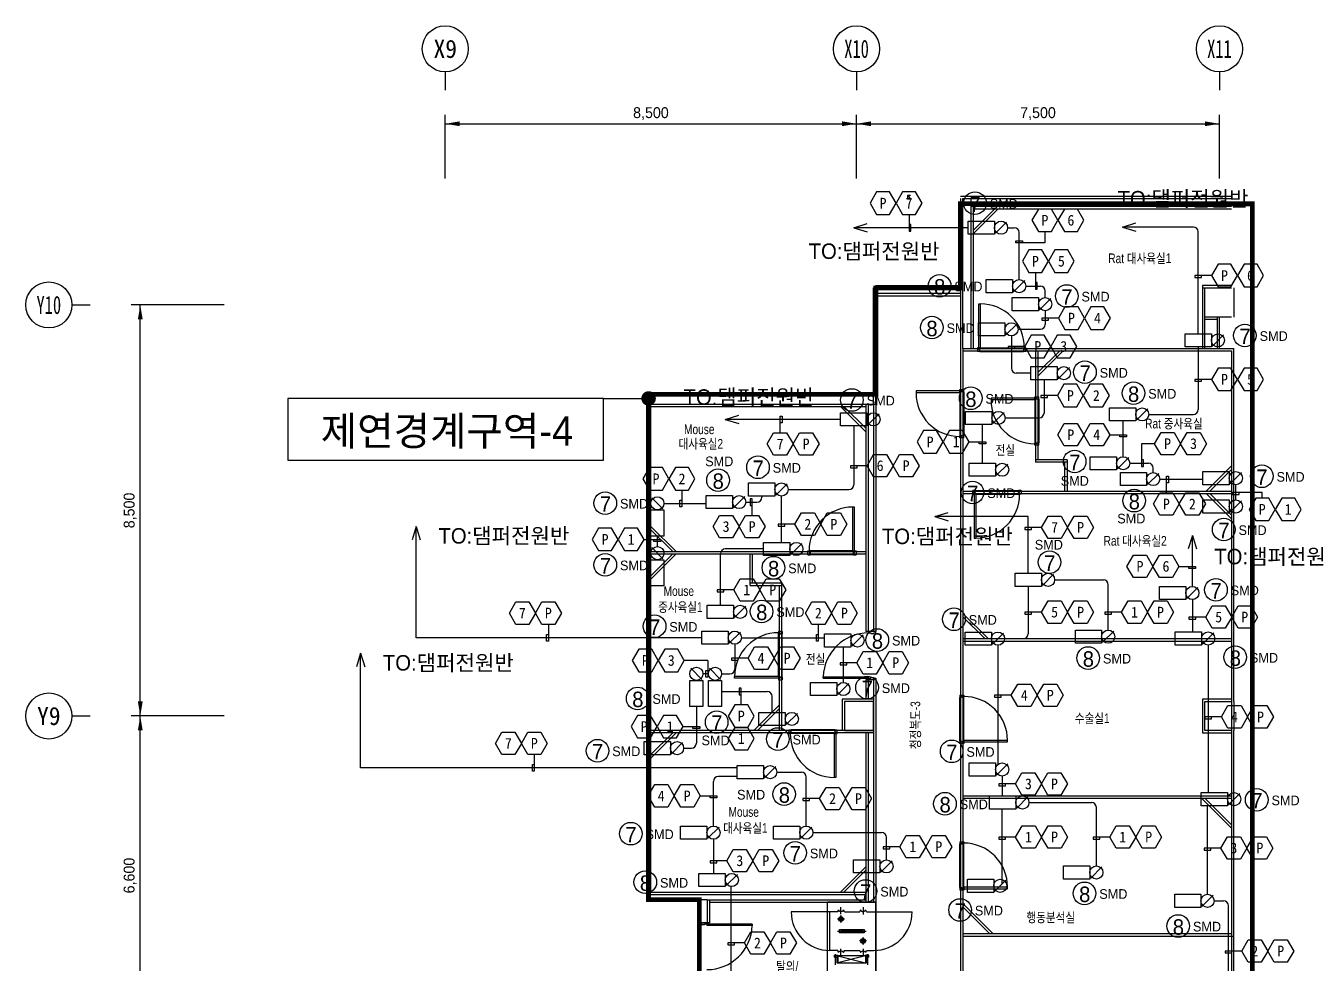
# Model space of a CAD drawing. Header units: millimetres. Extents: x 6878 to 47260, y 1455 to 34440.
# Drawn here: x 6878 to 33548, y 14290 to 33674 of the extents above; entities that cross this region are included whole.
import ezdxf
from ezdxf.enums import TextEntityAlignment as Align

# ---------------------------------------------------------------- set-up
doc = ezdxf.new("R2010")
doc.units = ezdxf.units.MM
doc.header["$LTSCALE"] = 120
doc.linetypes.add('HIDDENX2', pattern=[0.75, 0.5, -0.25])
for name, color, linetype in [('1구역', 41, 'Continuous'), ('ARCH', 9, 'Continuous'), ('DAMPER', 2, 'Continuous'), ('duct-si', 7, 'Continuous'), ('fire', 2, 'Continuous'), ('fire-l', 4, 'Continuous'), ('FIRE-NOTE', 7, 'Continuous'), ('smd-f', 2, 'Continuous')]:
    doc.layers.add(name, color=color, linetype=linetype)
doc.styles.add('GHD', font='')
doc.styles.add('ghs', font='')
doc.styles.add('TT', font='')
doc.styles.add('돋움', font='')
doc.styles.add('울릉도l', font='')
doc.styles.get('GHD').set_extended_font_data('Dotum')
doc.styles.get('ghs').set_extended_font_data('Dotum')
doc.styles.get('TT').set_extended_font_data('Dotum')
doc.styles.get('돋움').set_extended_font_data('DotumChe')
doc.styles.get('울릉도l').set_extended_font_data('Dotum')

# ---------------------------------------------------------------- blocks, each defined once
blk = doc.blocks.new('주열마킹$0$')
blk.add_line((0, 5), (0, 0))
blk.add_circle((0, 11.35), 6.35)
at = {"color": 3, "style": '돋움'}
blk.add_attdef('NO', text='', height=5, dxfattribs=at).set_placement((0, 11.35), align=Align.MIDDLE_CENTER)
blk = doc.blocks.new('*U2')
blk.add_line((0, 5), (0, 0))
blk.add_circle((0, 11.35), 6.35)
at = {"color": 3, "style": '돋움'}
blk.add_attdef('NO', text='', height=5, dxfattribs=at).set_placement((0, 11.35), align=Align.MIDDLE_CENTER)
blk = doc.blocks.new('e-22-1')
at = {"layer": 'DAMPER'}
blk.add_line((-5, 1), (-1, 1), dxfattribs=at)
at = {"layer": 'fire'}
for p, q in [((-5, -1), (-5, 1)), ((-1, 1), (-1, -1)), ((0.85, 0.85), (-0.85, -0.85)), ((-1, -1), (-5, -1))]:
    blk.add_line(p, q, dxfattribs=at)
blk.add_circle((0, 0), 1, dxfattribs=at)

msp = doc.modelspace()

# ---------------------------------------------------------------- linework, layer by layer
at = {"layer": '1구역', "color": 5, "linetype": 'HIDDENX2', "ltscale": 7, "const_width": 100, "elevation": 0}
msp.add_lwpolyline([(26198, 28252), (26198, 29996), (32228, 29993), (32228, 8362), (22198, 8362), (22198, 13102), (20798, 13102), (20798, 15602), (19748, 15602), (19748, 26052), (24448, 26052), (24448, 28252)], close=True, dxfattribs=at)
at = {"layer": 'ARCH', "color": 1}
for p, q in [((15548, 30517, 0), (15548, 31835, 0)), ((24048, 30517, 0), (24048, 31835, 0)), ((24048, 30517, 0), (24048, 31835, 0)), ((31548, 30517, 0), (31548, 31835, 0)), ((15548, 31648, 0), (24048, 31648, 0)), ((24048, 31648, 0), (31548, 31648, 0)), ((10975, 27902, 0), (9056, 27902, 0)), ((9244, 19402, 0), (9244, 27902, 0)), ((10975, 19402, 0), (9056, 19402, 0)), ((10975, 19402, 0), (9056, 19402, 0)), ((9244, 12802, 0), (9244, 19402, 0))]:
    msp.add_line(p, q, dxfattribs=at)
at = {"layer": 'ARCH', "color": 9}
for p, q in [((25127, 30167, 0), (25098, 30167, 0)), ((25098, 30167, 0), (25098, 30087, 0)), ((25098, 30152, 0), (25098, 30102, 0)), ((25098, 30152, 0), (25098, 30102, 0)), ((25098, 30152, 0), (25098, 30102, 0)), ((25127, 30131, 0), (25127, 30167, 0)), ((25162, 30167, 0), (25127, 30167, 0)), ((26198, 30152, 0), (31798, 30152, 0)), ((25148, 30087, 0), (25098, 30087, 0)), ((25148, 30131, 0), (25127, 30131, 0)), ((25148, 30087, 0), (25148, 30131, 0)), ((26198, 30102, 0), (26198, 28092, 0)), ((26248, 27002, 0), (26248, 30102, 0)), ((26248, 30102, 0), (31798, 30102, 0)), ((26408, 30102, 0), (26408, 27002, 0)), ((26408, 29942, 0), (31798, 29942, 0)), ((26458, 29942, 0), (26458, 27002, 0)), ((26908, 29892, 0), (26458, 29442, 0)), ((26978, 29892, 0), (26458, 29371, 0)), ((26458, 29892, 0), (31798, 29892, 0)), ((24448, 28302, 0), (26198, 28302, 0)), ((24448, 25852, 0), (24448, 28302, 0)), ((31798, 28302, 0), (31198, 28302, 0)), ((31198, 28302, 0), (31198, 27002, 0)), ((24398, 28252, 0), (24398, 28252, 0)), ((24398, 25852, 0), (24398, 28252, 0)), ((24448, 28252, 0), (26198, 28252, 0)), ((24448, 28142, 0), (26198, 28142, 0)), ((24448, 28092, 0), (26198, 28092, 0)), ((26198, 28092, 0), (26198, 11602, 0)), ((31198, 28252, 0), (31798, 28252, 0)), ((31248, 27002, 0), (31248, 28252, 0)), ((31248, 28252, 0), (31798, 28252, 0)), ((31248, 27652, 0), (31248, 28252, 0)), ((31248, 28252, 0), (31798, 28252, 0)), ((31248, 27652, 0), (31248, 28252, 0)), ((31848, 28252, 0), (31848, 27652, 0)), ((31848, 28252, 0), (31848, 27652, 0)), ((26577, 27017, 0), (26577, 27922, 0)), ((26577, 27922, 0), (26612, 27922, 0)), ((26612, 27017, 0), (26612, 27922, 0)), ((31798, 27652, 0), (31248, 27652, 0)), ((31798, 27652, 0), (31248, 27652, 0)), ((31548, 27652, 0), (31248, 27652, 0)), ((31498, 27602, 0), (31248, 27602, 0)), ((31498, 27652, 0), (31498, 27002, 0)), ((31548, 27002, 0), (31548, 27652, 0)), ((26248, 27002, 0), (26248, 11602, 0)), ((26248, 27002, 0), (31848, 27002, 0)), ((26248, 26952, 0), (31798, 26952, 0)), ((26577, 27017, 0), (26548, 27017, 0)), ((26548, 27017, 0), (26548, 26937, 0)), ((26548, 27002, 0), (26548, 26952, 0)), ((26548, 27002, 0), (26548, 26952, 0)), ((26598, 26937, 0), (26548, 26937, 0)), ((26577, 26981, 0), (26577, 27017, 0)), ((26612, 27017, 0), (26577, 27017, 0)), ((26598, 26981, 0), (26577, 26981, 0)), ((26598, 26937, 0), (26598, 26981, 0)), ((26598, 26937, 0), (27498, 26937, 0)), ((26612, 27017, 0), (27518, 27017, 0)), ((27498, 26981, 0), (27498, 26937, 0)), ((27518, 26981, 0), (27498, 26981, 0)), ((27518, 26981, 0), (27498, 26981, 0)), ((27548, 26937, 0), (27498, 26937, 0)), ((27518, 27017, 0), (27518, 26981, 0)), ((27548, 27017, 0), (27518, 27017, 0)), ((27548, 26937, 0), (27548, 27017, 0)), ((27548, 26952, 0), (27548, 27002, 0)), ((27748, 26952, 0), (27748, 24652, 0)), ((27798, 26952, 0), (27798, 24702, 0)), ((28248, 26952, 0), (27798, 26502, 0)), ((28318, 26952, 0), (27798, 26431, 0)), ((31798, 26952, 0), (31798, 19102, 0)), ((31848, 19702, 0), (31848, 27002, 0)), ((26183, 26123, 0), (26183, 26152, 0)), ((26183, 26152, 0), (26263, 26152, 0)), ((26198, 26152, 0), (26248, 26152, 0)), ((26198, 26152, 0), (26248, 26152, 0)), ((26263, 26102, 0), (26263, 26152, 0)), ((19748, 26052, 0), (24198, 26052, 0)), ((19748, 26052, 0), (24198, 26052, 0)), ((26183, 26123, 0), (25277, 26123, 0)), ((25277, 26123, 0), (25277, 26087, 0)), ((26183, 26087, 0), (25277, 26087, 0)), ((26219, 26123, 0), (26183, 26123, 0)), ((26183, 26087, 0), (26183, 26123, 0)), ((26183, 26087, 0), (26183, 25181, 0)), ((26219, 26102, 0), (26219, 26123, 0)), ((26263, 26102, 0), (26219, 26102, 0)), ((26263, 26102, 0), (26263, 25202, 0)), ((27733, 25973, 0), (26827, 25973, 0)), ((26827, 25973, 0), (26827, 25937, 0)), ((27733, 25937, 0), (26827, 25937, 0)), ((27733, 25973, 0), (27733, 26002, 0)), ((27733, 26002, 0), (27813, 26002, 0)), ((27769, 25973, 0), (27733, 25973, 0)), ((27733, 25937, 0), (27733, 25973, 0)), ((27733, 25937, 0), (27733, 25031, 0)), ((27748, 26002, 0), (27798, 26002, 0)), ((27748, 26002, 0), (27798, 26002, 0)), ((27769, 25952, 0), (27769, 25973, 0)), ((27813, 25952, 0), (27769, 25952, 0)), ((27813, 25952, 0), (27813, 26002, 0)), ((27813, 25952, 0), (27813, 25052, 0)), ((19748, 25852, 0), (24398, 25852, 0)), ((19748, 25852, 0), (24398, 25852, 0)), ((19748, 15602, 0), (19748, 25852, 0)), ((19798, 15762, 0), (19798, 25852, 0)), ((19798, 25852, 0), (24398, 25852, 0)), ((19798, 25802, 0), (24238, 25802, 0)), ((23717, 25802, 0), (24238, 25281, 0)), ((23788, 25802, 0), (24238, 25352, 0)), ((24238, 25852, 0), (24238, 21152, 0)), ((24238, 25852, 0), (24448, 25852, 0)), ((24288, 25852, 0), (24288, 21152, 0)), ((24398, 25852, 0), (24398, 21152, 0)), ((24448, 25852, 0), (24448, 21152, 0)), ((26183, 25181, 0), (26219, 25181, 0)), ((26183, 25152, 0), (26183, 25181, 0)), ((26263, 25152, 0), (26183, 25152, 0)), ((26248, 25152, 0), (26198, 25152, 0)), ((26219, 25202, 0), (26263, 25202, 0)), ((26219, 25181, 0), (26219, 25202, 0)), ((26219, 25181, 0), (26219, 25202, 0)), ((26263, 25152, 0), (26263, 25202, 0)), ((27733, 25031, 0), (27769, 25031, 0)), ((27733, 25002, 0), (27733, 25031, 0)), ((27813, 25002, 0), (27733, 25002, 0)), ((27798, 25002, 0), (27748, 25002, 0)), ((27769, 25052, 0), (27813, 25052, 0)), ((27769, 25031, 0), (27769, 25052, 0)), ((27769, 25031, 0), (27769, 25052, 0)), ((27813, 25002, 0), (27813, 25052, 0)), ((28398, 24702, 0), (27748, 24702, 0)), ((28398, 24652, 0), (27748, 24652, 0)), ((28348, 24652, 0), (28348, 24052, 0)), ((28398, 24702, 0), (28398, 24052, 0)), ((31277, 24052, 0), (31798, 24573, 0)), ((31348, 24052, 0), (31798, 24502, 0)), ((26248, 24052, 0), (31798, 24052, 0)), ((26448, 23987, 0), (26448, 24067, 0)), ((26498, 24067, 0), (26448, 24067, 0)), ((26448, 24002, 0), (26448, 24052, 0)), ((26448, 24002, 0), (26448, 24052, 0)), ((26477, 24023, 0), (26477, 23987, 0)), ((26498, 24023, 0), (26477, 24023, 0)), ((26498, 24067, 0), (26498, 24023, 0)), ((26498, 24067, 0), (27398, 24067, 0)), ((27398, 24023, 0), (27398, 24067, 0)), ((27448, 24067, 0), (27398, 24067, 0)), ((27418, 24023, 0), (27398, 24023, 0)), ((27418, 24023, 0), (27398, 24023, 0)), ((27418, 23987, 0), (27418, 24023, 0)), ((27448, 24067, 0), (27448, 23987, 0)), ((27448, 24052, 0), (27448, 24002, 0)), ((26248, 24002, 0), (31798, 24002, 0)), ((26477, 23987, 0), (26448, 23987, 0)), ((26477, 23987, 0), (26477, 23082, 0)), ((26512, 23987, 0), (26477, 23987, 0)), ((26512, 23987, 0), (26512, 23082, 0)), ((26512, 23987, 0), (27418, 23987, 0)), ((27448, 23987, 0), (27418, 23987, 0)), ((31277, 24002, 0), (31798, 23481, 0)), ((31348, 24002, 0), (31798, 23552, 0)), ((23973, 22817, 0), (23973, 23722, 0)), ((24008, 23722, 0), (23973, 23722, 0)), ((24008, 22817, 0), (24008, 23722, 0)), ((20318, 22802, 0), (19798, 23323, 0)), ((20248, 22802, 0), (19798, 23252, 0)), ((26477, 23082, 0), (26512, 23082, 0)), ((19798, 22802, 0), (24238, 22802, 0)), ((19798, 22752, 0), (24238, 22752, 0)), ((20248, 22752, 0), (19798, 22302, 0)), ((20318, 22752, 0), (19798, 22231, 0)), ((21848, 22102, 0), (21848, 22752, 0)), ((21898, 22152, 0), (21898, 22752, 0)), ((23038, 22817, 0), (23067, 22817, 0)), ((23038, 22737, 0), (23038, 22817, 0)), ((23038, 22752, 0), (23038, 22802, 0)), ((23038, 22737, 0), (23088, 22737, 0)), ((23067, 22817, 0), (23067, 22781, 0)), ((23973, 22817, 0), (23067, 22817, 0)), ((23067, 22781, 0), (23088, 22781, 0)), ((23067, 22781, 0), (23088, 22781, 0)), ((23088, 22781, 0), (23088, 22737, 0)), ((23988, 22737, 0), (23088, 22737, 0)), ((23973, 22817, 0), (24008, 22817, 0)), ((23988, 22781, 0), (24008, 22781, 0)), ((23988, 22737, 0), (23988, 22781, 0)), ((23988, 22737, 0), (24038, 22737, 0)), ((24008, 22817, 0), (24038, 22817, 0)), ((24008, 22781, 0), (24008, 22817, 0)), ((24038, 22817, 0), (24038, 22737, 0)), ((24038, 22802, 0), (24038, 22752, 0)), ((24038, 22802, 0), (24038, 22752, 0)), ((21848, 22152, 0), (22498, 22152, 0)), ((22498, 22152, 0), (22498, 19102, 0)), ((21848, 22102, 0), (22498, 22102, 0)), ((22448, 22102, 0), (22448, 19102, 0)), ((26768, 21002, 0), (26248, 21523, 0)), ((26698, 21002, 0), (26248, 21452, 0)), ((22433, 21152, 0), (22433, 21123, 0)), ((22513, 21152, 0), (22433, 21152, 0)), ((22433, 21123, 0), (22469, 21123, 0)), ((22433, 20217, 0), (22433, 21123, 0)), ((22498, 21152, 0), (22448, 21152, 0)), ((22469, 21123, 0), (22469, 21102, 0)), ((22469, 21123, 0), (22469, 21102, 0)), ((22469, 21102, 0), (22513, 21102, 0)), ((22513, 21152, 0), (22513, 21102, 0)), ((22513, 20202, 0), (22513, 21102, 0)), ((24448, 21152, 0), (24238, 21152, 0)), ((24448, 21152, 0), (24293, 21152, 0)), ((24298, 21152, 0), (24298, 21122, 0)), ((24298, 21122, 0), (24343, 21122, 0)), ((24343, 21122, 0), (24343, 21107, 0)), ((24343, 21107, 0), (24403, 21107, 0)), ((24403, 21107, 0), (24403, 21122, 0)), ((24403, 21122, 0), (24448, 21122, 0)), ((24448, 21122, 0), (24448, 21152, 0)), ((26248, 21002, 0), (31798, 21002, 0)), ((26248, 20952, 0), (31798, 20952, 0)), ((22433, 20217, 0), (21527, 20217, 0)), ((21527, 20181, 0), (21527, 20217, 0)), ((22433, 20181, 0), (21527, 20181, 0)), ((22433, 20217, 0), (22433, 20181, 0)), ((22433, 20181, 0), (22433, 20152, 0)), ((22469, 20181, 0), (22433, 20181, 0)), ((22433, 20152, 0), (22513, 20152, 0)), ((22448, 20152, 0), (22498, 20152, 0)), ((22448, 20152, 0), (22498, 20152, 0)), ((22469, 20202, 0), (22469, 20181, 0)), ((22513, 20202, 0), (22469, 20202, 0)), ((22513, 20202, 0), (22513, 20152, 0)), ((23358, 20212, 0), (24298, 20212, 0)), ((23358, 20182, 0), (23358, 20212, 0)), ((23358, 20182, 0), (24298, 20182, 0)), ((24238, 20152, 0), (24238, 19752, 0)), ((24448, 20152, 0), (24238, 20152, 0)), ((24288, 20152, 0), (24288, 19752, 0)), ((24453, 20152, 0), (24293, 20152, 0)), ((24298, 20182, 0), (24298, 20212, 0)), ((24298, 20152, 0), (24298, 20182, 0)), ((24298, 20182, 0), (24343, 20182, 0)), ((24343, 20182, 0), (24343, 20197, 0)), ((24343, 20197, 0), (24403, 20197, 0)), ((24398, 20152, 0), (24398, 15552, 0)), ((24403, 20197, 0), (24403, 20182, 0)), ((24403, 20182, 0), (24448, 20182, 0)), ((24448, 20182, 0), (24448, 20152, 0)), ((24448, 20152, 0), (24448, 15552, 0)), ((24398, 19752, 0), (23748, 19752, 0)), ((23748, 19752, 0), (23748, 19102, 0)), ((26183, 19834, 0), (26263, 19834, 0)), ((26183, 19834, 0), (26183, 19784, 0)), ((26227, 19784, 0), (26183, 19784, 0)), ((26183, 18884, 0), (26183, 19784, 0)), ((26198, 19834, 0), (26248, 19834, 0)), ((26227, 19805, 0), (26227, 19784, 0)), ((26263, 19805, 0), (26227, 19805, 0)), ((26227, 19805, 0), (26227, 19784, 0)), ((26263, 19834, 0), (26263, 19805, 0)), ((26263, 18899, 0), (26263, 19805, 0)), ((31798, 19752, 0), (31198, 19752, 0)), ((31198, 19752, 0), (31198, 19052, 0)), ((21927, 19102, 0), (22448, 19623, 0)), ((21998, 19102, 0), (22448, 19552, 0)), ((24398, 19702, 0), (23798, 19702, 0)), ((23798, 19702, 0), (23798, 19102, 0)), ((24398, 19702, 0), (23798, 19702, 0)), ((23798, 19702, 0), (23798, 19102, 0)), ((24398, 19702, 0), (24398, 19102, 0)), ((24398, 19102, 0), (24398, 19702, 0)), ((31248, 19702, 0), (31798, 19702, 0)), ((31248, 19102, 0), (31248, 19702, 0)), ((31248, 19702, 0), (31798, 19702, 0)), ((31248, 19102, 0), (31248, 19702, 0)), ((31248, 19702, 0), (31798, 19702, 0)), ((31248, 19102, 0), (31248, 19702, 0)), ((31848, 19702, 0), (31848, 19102, 0)), ((31848, 19702, 0), (31848, 19102, 0)), ((24398, 19102, 0), (19798, 19102, 0)), ((24398, 19052, 0), (19798, 19052, 0)), ((20248, 19052, 0), (19798, 18602, 0)), ((20318, 19052, 0), (19798, 18531, 0)), ((22648, 19117, 0), (22648, 19037, 0)), ((22648, 19117, 0), (22698, 19117, 0)), ((22648, 19102, 0), (22648, 19052, 0)), ((22648, 19037, 0), (22677, 19037, 0)), ((22677, 19073, 0), (22698, 19073, 0)), ((22677, 19037, 0), (22677, 19073, 0)), ((22677, 19073, 0), (22698, 19073, 0)), ((23583, 19037, 0), (22677, 19037, 0)), ((22698, 19073, 0), (22698, 19117, 0)), ((23598, 19117, 0), (22698, 19117, 0)), ((23583, 19037, 0), (23583, 18132, 0)), ((23583, 19037, 0), (23618, 19037, 0)), ((23598, 19117, 0), (23598, 19073, 0)), ((23598, 19117, 0), (23648, 19117, 0)), ((23598, 19073, 0), (23618, 19073, 0)), ((23618, 19073, 0), (23618, 19037, 0)), ((23618, 19037, 0), (23648, 19037, 0)), ((23618, 19037, 0), (23618, 18132, 0)), ((23648, 19037, 0), (23648, 19117, 0)), ((23648, 19052, 0), (23648, 19102, 0)), ((23648, 19052, 0), (23648, 19102, 0)), ((23798, 19102, 0), (24398, 19102, 0)), ((24238, 19052, 0), (24238, 15552, 0)), ((24288, 19052, 0), (24288, 15552, 0)), ((31198, 19052, 0), (31798, 19052, 0)), ((31798, 19102, 0), (31248, 19102, 0)), ((31798, 19102, 0), (31248, 19102, 0)), ((31798, 19102, 0), (31248, 19102, 0)), ((31798, 19102, 0), (31798, 12502, 0)), ((31848, 13102, 0), (31848, 19102, 0)), ((26183, 18884, 0), (26227, 18884, 0)), ((26183, 18884, 0), (26183, 18834, 0)), ((26263, 18834, 0), (26183, 18834, 0)), ((26248, 18834, 0), (26198, 18834, 0)), ((26248, 18834, 0), (26198, 18834, 0)), ((26227, 18884, 0), (26227, 18864, 0)), ((26227, 18864, 0), (26263, 18864, 0)), ((26263, 18899, 0), (27168, 18899, 0)), ((26263, 18899, 0), (26263, 18864, 0)), ((26263, 18864, 0), (26263, 18834, 0)), ((26263, 18864, 0), (27168, 18864, 0)), ((27168, 18864, 0), (27168, 18899, 0)), ((23618, 18132, 0), (23583, 18132, 0)), ((26248, 17752, 0), (31798, 17752, 0)), ((26248, 17702, 0), (31798, 17702, 0)), ((31177, 17702, 0), (31798, 17081, 0)), ((31248, 17702, 0), (31798, 17152, 0)), ((26183, 16802, 0), (26263, 16802, 0)), ((26183, 16802, 0), (26183, 16752, 0)), ((26198, 16802, 0), (26248, 16802, 0)), ((26263, 16802, 0), (26263, 16773, 0)), ((26227, 16752, 0), (26183, 16752, 0)), ((26183, 15852, 0), (26183, 16752, 0)), ((26227, 16773, 0), (26227, 16752, 0)), ((26263, 16773, 0), (26227, 16773, 0)), ((26227, 16773, 0), (26227, 16752, 0)), ((26263, 15867, 0), (26263, 16773, 0)), ((23717, 15762, 0), (24238, 16283, 0)), ((23788, 15762, 0), (24238, 16212, 0)), ((19748, 15762, 0), (24238, 15762, 0)), ((26183, 15852, 0), (26227, 15852, 0)), ((26183, 15852, 0), (26183, 15802, 0)), ((26263, 15802, 0), (26183, 15802, 0)), ((26248, 15802, 0), (26198, 15802, 0)), ((26248, 15802, 0), (26198, 15802, 0)), ((26227, 15852, 0), (26227, 15831, 0)), ((26227, 15831, 0), (26263, 15831, 0)), ((26263, 15867, 0), (27168, 15867, 0)), ((26263, 15867, 0), (26263, 15831, 0)), ((26263, 15831, 0), (26263, 15802, 0)), ((26263, 15831, 0), (27168, 15831, 0)), ((27168, 15831, 0), (27168, 15867, 0)), ((19748, 15712, 0), (21008, 15712, 0)), ((19748, 15712, 0), (19748, 15602, 0)), ((20958, 15602, 0), (19748, 15602, 0)), ((20798, 15602, 0), (20798, 15127, 0)), ((20958, 15602, 0), (20958, 15127, 0)), ((20958, 15602, 0), (24238, 15602, 0)), ((21008, 15712, 0), (24238, 15712, 0)), ((21008, 15602, 0), (21008, 15127, 0)), ((21008, 15552, 0), (24448, 15552, 0)), ((23448, 14052, 0), (23448, 15552, 0)), ((24448, 15552, 0), (23448, 15552, 0)), ((23448, 14319, 0), (23448, 15552, 0)), ((24448, 14052, 0), (24448, 15552, 0)), ((24448, 15552, 0), (24448, 10502, 0)), ((26868, 14902, 0), (26248, 15523, 0)), ((23497, 15352, 0), (22697, 15352, 0)), ((23497, 14552, 0), (23497, 15352, 0)), ((23659, 15352, 0), (23497, 15352, 0)), ((23798, 15202, 0), (23652, 15202, 0)), ((23725, 15301, 0), (23725, 15447, 0)), ((23725, 15129, 0), (23725, 15275, 0)), ((23725, 15275, 0), (23725, 15129, 0)), ((23796, 15352, 0), (24115, 15352, 0)), ((24182, 15446, 0), (24182, 15300, 0)), ((24251, 15352, 0), (24398, 15352, 0)), ((24398, 15352, 0), (25198, 15352, 0)), ((26798, 14902, 0), (26248, 15452, 0)), ((20958, 15127, 0), (20798, 15127, 0)), ((20803, 15127, 0), (20953, 15127, 0)), ((20803, 15097, 0), (20803, 15127, 0)), ((20803, 15127, 0), (20953, 15127, 0)), ((20803, 15097, 0), (20803, 15127, 0)), ((20848, 15097, 0), (20803, 15097, 0)), ((20848, 15097, 0), (20803, 15097, 0)), ((20848, 15082, 0), (20848, 15097, 0)), ((20848, 15082, 0), (20848, 15097, 0)), ((20908, 15082, 0), (20848, 15082, 0)), ((20908, 15082, 0), (20848, 15082, 0)), ((20953, 15097, 0), (20908, 15097, 0)), ((20908, 15097, 0), (20908, 15082, 0)), ((20953, 15097, 0), (20908, 15097, 0)), ((20908, 15097, 0), (20908, 15082, 0)), ((20953, 15127, 0), (20953, 15097, 0)), ((20953, 15127, 0), (20953, 15097, 0)), ((21893, 15097, 0), (20953, 15097, 0)), ((20953, 15097, 0), (20953, 15067, 0)), ((21893, 15097, 0), (20953, 15097, 0)), ((20953, 15097, 0), (20953, 15067, 0)), ((21893, 15067, 0), (20953, 15067, 0)), ((21893, 15067, 0), (20953, 15067, 0)), ((21008, 15127, 0), (20958, 15127, 0)), ((21893, 15097, 0), (21893, 15067, 0)), ((21893, 15097, 0), (21893, 15067, 0)), ((23657, 14952, 0), (24244, 14952, 0)), ((23694, 14985, 0), (24207, 14985, 0)), ((23694, 14919, 0), (23694, 14985, 0)), ((23740, 14919, 0), (23740, 14985, 0)), ((23751, 14973, 0), (24150, 14973, 0)), ((23751, 14931, 0), (23751, 14973, 0)), ((24150, 14973, 0), (24150, 14931, 0)), ((24161, 14985, 0), (24161, 14919, 0)), ((24207, 14985, 0), (24207, 14919, 0)), ((24207, 14919, 0), (23694, 14919, 0)), ((24150, 14931, 0), (23751, 14931, 0)), ((24255, 14749, 0), (24109, 14749, 0)), ((24182, 14821, 0), (24182, 14676, 0)), ((24182, 14676, 0), (24182, 14821, 0)), ((26248, 14902, 0), (31798, 14902, 0)), ((26248, 14852, 0), (31848, 14852, 0)), ((23658, 14552, 0), (23497, 14552, 0)), ((23593, 14417, 0), (23593, 14455, 0)), ((23593, 14455, 0), (23664, 14455, 0)), ((23593, 14417, 0), (23633, 14417, 0)), ((23613, 14257, 0), (23613, 14479, 0)), ((23633, 14404, 0), (23633, 14417, 0)), ((24253, 14445, 0), (23643, 14445, 0)), ((23643, 14445, 0), (23643, 14295, 0)), ((23663, 14445, 0), (24233, 14295, 0)), ((24233, 14445, 0), (23663, 14295, 0)), ((23663, 14445, 0), (23663, 14295, 0)), ((23725, 14442, 0), (23725, 14588, 0)), ((23794, 14552, 0), (24117, 14552, 0)), ((24182, 14588, 0), (24182, 14442, 0)), ((24303, 14455, 0), (24231, 14455, 0)), ((24233, 14445, 0), (24233, 14295, 0)), ((24253, 14552, 0), (24398, 14552, 0)), ((24253, 14445, 0), (24253, 14295, 0)), ((24303, 14417, 0), (24263, 14417, 0)), ((24263, 14404, 0), (24263, 14417, 0)), ((24283, 14257, 0), (24283, 14479, 0)), ((24303, 14417, 0), (24303, 14455, 0)), ((23643, 14295, 0), (24253, 14295, 0))]:
    msp.add_line(p, q, dxfattribs=at)
for centre, radius in [((23725, 15202, 0), 49), ((23725, 15202, 0), 34.2), ((23725, 15202, 0), 22.4), ((24182, 14749, 0), 49), ((24182, 14749, 0), 34.2), ((24182, 14749, 0), 22.4)]:
    msp.add_circle(centre, radius, dxfattribs=at)
for centre, radius, start, end in [((26614, 27017, 0), 905, 359.9639, 90.0849), ((26182, 26086, 0), 905, 179.9151, 270.0361), ((27732, 25936, 0), 905, 179.9151, 270.0361), ((26514, 23986, 0), 905, 269.9151, 0.0361), ((23972, 22817, 0), 905, 89.9151, 180.0361), ((22432, 20218, 0), 905, 89.9639, 180.0849), ((24298, 20182, 0), 940, 90, 178.1729), ((26263, 18900, 0), 905, 359.9151, 90.0361), ((23582, 19036, 0), 905, 179.9639, 270.0849), ((26263, 15868, 0), 905, 359.9151, 90.0361), ((23497, 15352, 0), 800, 180, 270), ((23727, 15348, 0), 68.3, 139.3999, 176.4878), ((23727, 15417, 0), 57, 206.2644, 334.8496), ((23727, 15348, 0), 68.3, 3.5122, 41.7141), ((24183, 15348, 0), 68.3, 139.3999, 176.4878), ((24182, 15417, 0), 57, 206.2644, 334.8496), ((24183, 15348, 0), 68.3, 3.5122, 41.7141), ((24398, 15352, 0), 800, 270, 0), ((20953, 15097, 0), 940, 270, 358.1729), ((23726, 14556, 0), 68.3, 183.5122, 220.6001), ((23725, 14486, 0), 57, 25.1504, 153.7356), ((23726, 14556, 0), 68.3, 318.2859, 356.4878), ((24185, 14556, 0), 68.3, 183.5122, 220.6001), ((24184, 14486, 0), 57, 25.1504, 153.7356), ((24185, 14556, 0), 68.3, 318.2859, 356.4878)]:
    msp.add_arc(centre, radius, start, end, dxfattribs=at)
at = {"layer": 'ARCH', "color": 1}
for points in [[(15848, 31698, 0), (15848, 31598, 0), (15548, 31648, 0)], [(23748, 31698, 0), (23748, 31598, 0), (24048, 31648, 0)], [(24348, 31698, 0), (24348, 31598, 0), (24048, 31648, 0)], [(31248, 31698, 0), (31248, 31598, 0), (31548, 31648, 0)], [(9194, 27602, 0), (9294, 27602, 0), (9244, 27902, 0)], [(9194, 19702, 0), (9294, 19702, 0), (9244, 19402, 0)], [(9194, 19102, 0), (9294, 19102, 0), (9244, 19402, 0)]]:
    msp.add_solid(points, dxfattribs=at)
at = {"layer": 'duct-si', "linetype": 'Continuous'}
msp.add_line((18815, 25968, 0), (19750, 25968, 0), dxfattribs=at)
at = {"layer": 'duct-si', "linetype": 'Continuous', "elevation": 0}
msp.add_lwpolyline([(12292, 24695), (18815, 24695), (18815, 25968), (12292, 25968)], close=True, dxfattribs=at)
at = {"layer": 'duct-si', "const_width": 150, "elevation": 0}
msp.add_lwpolyline([(19825, 25968, 1), (19675, 25968, 1)], format="xyb", close=True, dxfattribs=at)
at = {"layer": 'fire', "color": 2}
for p, q in [((27941, 29419, 0), (27941, 29186, 0)), ((30208, 25032, 0), (29937, 25032, 0)), ((32432, 23906, 0), (32432, 24023, 0)), ((20971, 20550, 0), (20488, 20550, 0))]:
    msp.add_line(p, q, dxfattribs=at)
at = {"layer": 'fire', "color": 2, "elevation": 0}
for points in [[(25133, 29774), (25133, 29429), (25173, 29429), (25173, 29568), (25133, 29568)], [(27941, 29186), (27339, 29186), (27339, 29227), (27477, 29227), (27477, 29186)], [(27744, 28574), (27744, 28229), (27784, 28229), (27784, 28368), (27744, 28368)], [(31384, 28509), (31040, 28509), (31040, 28469), (31179, 28469), (31179, 28509)], [(28222, 27629), (27877, 27629), (27877, 27588), (28016, 27588), (28016, 27629)], [(27524, 27043), (27180, 27043), (27180, 27002), (27319, 27002), (27319, 27043)], [(31384, 26363), (31040, 26363), (31040, 26322), (31179, 26322), (31179, 26363)], [(28198, 26029), (27854, 26029), (27854, 25989), (27993, 25989), (27993, 26029)], [(22468, 25260), (22468, 25604), (22509, 25604), (22509, 25465), (22468, 25465)], [(26375, 25070), (26719, 25070), (26719, 25029), (26580, 25029), (26580, 25070)], [(29281, 25217), (29626, 25217), (29626, 25177), (29487, 25177), (29487, 25217)], [(29937, 25032), (29937, 24559), (29978, 24559), (29978, 24698), (29937, 24698)], [(24266, 24577), (23922, 24577), (23922, 24536), (24060, 24536), (24060, 24577)], [(30451, 24019), (30451, 24364), (30492, 24364), (30492, 24225), (30451, 24225)], [(20440, 24074), (20440, 23729), (20399, 23729), (20399, 23868), (20440, 23868)], [(32432, 24023), (31818, 24023), (31818, 23982), (31957, 23982), (31957, 24023)], [(21889, 23550), (21889, 23895), (21848, 23895), (21848, 23756), (21889, 23756)], [(22773, 23367), (22428, 23367), (22428, 23327), (22567, 23327), (22567, 23367)], [(27873, 23302), (27528, 23302), (27528, 23261), (27667, 23261), (27667, 23302)], [(19656, 23053), (20000, 23053), (20000, 23012), (19861, 23012), (19861, 23053)], [(30711, 22496), (31056, 22496), (31056, 22455), (30917, 22455), (30917, 22496)], [(21509, 22009), (21164, 22009), (21164, 21968), (21303, 21968), (21303, 22009)], [(27873, 21549), (27528, 21549), (27528, 21508), (27667, 21508), (27667, 21549)], [(29525, 21549), (29180, 21549), (29180, 21508), (29319, 21508), (29319, 21549)], [(31264, 21447), (30919, 21447), (30919, 21407), (31058, 21407), (31058, 21447)], [(17678, 21296), (17678, 20951), (17638, 20951), (17638, 21090), (17678, 21090)], [(23258, 21296), (23258, 20951), (23218, 20951), (23218, 21090), (23258, 21090)], [(20971, 20550), (20971, 20206), (20930, 20206), (20930, 20345), (20971, 20345)], [(21806, 20598), (21461, 20598), (21461, 20558), (21600, 20558), (21600, 20598)], [(24051, 20503), (23706, 20503), (23706, 20462), (23845, 20462), (23845, 20503)], [(21666, 19633), (21666, 19977), (21625, 19977), (21625, 19838), (21666, 19838)], [(27246, 19831), (26901, 19831), (26901, 19790), (27040, 19790), (27040, 19831)], [(31591, 19383), (31246, 19383), (31246, 19343), (31385, 19343), (31385, 19383)], [(20462, 19183), (20806, 19183), (20806, 19142), (20667, 19142), (20667, 19183)], [(17388, 18604), (17388, 18259), (17348, 18259), (17348, 18398), (17388, 18398)], [(27331, 17997), (26987, 17997), (26987, 17956), (27126, 17956), (27126, 17997)], [(20816, 17749), (21161, 17749), (21161, 17709), (21022, 17709), (21022, 17749)], [(23284, 17694), (22939, 17694), (22939, 17653), (23078, 17653), (23078, 17694)], [(27334, 16899), (26989, 16899), (26989, 16858), (27128, 16858), (27128, 16899)], [(29280, 16899), (28935, 16899), (28935, 16858), (29074, 16858), (29074, 16899)], [(24942, 16699), (24598, 16699), (24598, 16658), (24736, 16658), (24736, 16699)], [(31578, 16671), (31233, 16671), (31233, 16630), (31372, 16630), (31372, 16671)], [(21367, 16408), (21022, 16408), (21022, 16368), (21161, 16368), (21161, 16408)], [(21731, 14708), (21386, 14708), (21386, 14668), (21525, 14668), (21525, 14708)], [(32008, 14541), (31664, 14541), (31664, 14501), (31803, 14501), (31803, 14541)]]:
    msp.add_lwpolyline(points, dxfattribs=at)
at = {"layer": 'fire-l', "color": 6, "ltscale": 2}
for p, q in [((23993, 29499, 0), (24269, 29584, 2807)), ((26354, 29499, 0), (23993, 29499, 0)), ((23993, 29499, 0), (24269, 29413, 2807)), ((27170, 29499, 0), (27308, 29499, 0)), ((27408, 28427, 0), (27408, 29399, 0)), ((29544, 29513, 0), (29820, 29599, 2807)), ((31009, 29513, 0), (29544, 29513, 0)), ((29544, 29513, 0), (29820, 29428, 2807)), ((31109, 27304, 0), (31109, 29413, 0)), ((27544, 28291, 0), (27847, 28291, 0)), ((27947, 28053, 0), (27947, 28191, 0)), ((27947, 27781, 0), (27947, 27498, 0)), ((27249, 27262, 0), (27249, 26591, 0)), ((27385, 27398, 0), (27847, 27398, 0)), ((31109, 27032, 0), (31109, 25738, 0)), ((27651, 26491, 0), (27349, 26491, 0)), ((27923, 26364, 0), (27923, 25665, 0)), ((21335, 25536, -50), (21612, 25622, 2757)), ((30089, 25638, 0), (31009, 25638, 0)), ((21335, 25536, -50), (21612, 25451, 2757)), ((23719, 25535, 0), (21340, 25535, 0)), ((23991, 25399, 0), (23991, 24184, 0)), ((26650, 24630, 0), (26650, 25429, 0)), ((27119, 25565, 0), (27823, 25565, 0)), ((29558, 24764, 0), (29558, 25502, 0)), ((29694, 24628, 0), (30080, 24628, 0)), ((30180, 24437, 0), (30180, 24528, 0)), ((30316, 24301, 0), (31208, 24301, 0)), ((22634, 24084, 0), (23891, 24084, 0)), ((31888, 23870, 0), (31888, 24184, 0)), ((20067, 23799, 0), (20942, 23799, 0)), ((21758, 23825, 0), (21990, 23825, 0)), ((22090, 23948, 0), (22090, 23925, 0)), ((22498, 22992, 0), (22498, 23948, 0)), ((25667, 23526, -50), (25943, 23611, 2757)), ((25667, 23526, -50), (25943, 23440, 2757)), ((27598, 23524, 0), (25671, 23524, 0)), ((27598, 22353, 0), (27598, 23524, 0)), ((14947, 23323, 0), (14861, 23046, 2807)), ((14947, 21021, 0), (14947, 23323, 0)), ((14947, 23323, 0), (15032, 23046, 2807)), ((19931, 22906, 0), (19931, 23119, 0)), ((30989, 23133, -15), (30904, 22856, 2792)), ((30989, 23133, -15), (31075, 22856, 2792)), ((30989, 22081, 0), (30989, 23132, 0)), ((21234, 21692, 0), (21234, 22756, 0)), ((22124, 22856, 0), (21334, 22856, 0)), ((28142, 22217, 0), (29150, 22217, 0)), ((27598, 22081, 0), (27598, 21102, 0)), ((29250, 21177, 0), (29250, 22117, 0)), ((30989, 21809, 0), (30989, 21139, 0)), ((20851, 21021, 0), (14947, 21021, 0)), ((21531, 20885, 0), (21531, 20375, 0)), ((21667, 21021, 0), (23386, 21021, 0)), ((23776, 20096, 0), (23776, 20828, 0)), ((26971, 20865, 0), (26971, 18402, 0)), ((27107, 21002, 0), (27498, 21002, 0)), ((31316, 20867, 0), (31316, 17818, 0)), ((13798, 20698, 0), (13712, 20421, 2807)), ((13798, 18329, 0), (13798, 20698, 0)), ((13798, 20698, 0), (13883, 20421, 2807)), ((20987, 20275, 0), (20873, 20275, 0)), ((21259, 20275, 0), (21431, 20275, 0)), ((21259, 19908, 0), (22202, 19908, 0)), ((22302, 19477, 0), (22302, 19808, 0)), ((20737, 19595, 0), (20737, 18837, 0)), ((20474, 18737, 0), (20637, 18737, 0)), ((21581, 18329, 0), (13798, 18329, 0)), ((21581, 18149, 0), (21191, 18149, 0)), ((22397, 18239, 0), (22909, 18239, 0)), ((23009, 17126, 0), (23009, 18139, 0)), ((27056, 18160, 0), (27056, 17752, 0)), ((21091, 17126, 0), (21091, 18049, 0)), ((27611, 17612, 0), (28904, 17612, 0)), ((27059, 15930, 0), (27059, 17476, 0)), ((29004, 16302, 0), (29004, 17512, 0)), ((31303, 15714, 0), (31303, 17546, 0)), ((21091, 16854, 0), (21091, 16146, 0)), ((23145, 16990, 0), (24567, 16990, 0)), ((24667, 16427, 0), (24667, 16890, 0)), ((21455, 13802, 0), (21455, 15875, 0)), ((31439, 15578, 0), (31633, 15578, 0)), ((31733, 13726, 0), (31733, 15478, 0))]:
    msp.add_line(p, q, dxfattribs=at)
at = {"layer": 'fire-l', "color": 2, "elevation": 0}
for points in [[(24864, 30006), (24730, 30239), (24461, 30239), (24327, 30006), (24461, 29774), (24730, 29774)], [(25401, 30006), (25267, 30239), (24998, 30239), (24864, 30006), (24998, 29774), (25267, 29774)], [(28210, 29652), (28075, 29884), (27807, 29884), (27672, 29652), (27807, 29419), (28075, 29419)], [(28747, 29652), (28613, 29884), (28344, 29884), (28210, 29652), (28344, 29419), (28613, 29419)], [(28012, 28806), (27878, 29039), (27609, 29039), (27475, 28806), (27609, 28574), (27878, 28574)], [(28549, 28806), (28415, 29039), (28146, 29039), (28012, 28806), (28146, 28574), (28415, 28574)], [(31922, 28509), (31787, 28742), (31519, 28742), (31384, 28509), (31519, 28277), (31787, 28277)], [(32459, 28509), (32325, 28742), (32056, 28742), (31922, 28509), (32056, 28277), (32325, 28277)], [(28759, 27629), (28625, 27861), (28356, 27861), (28222, 27629), (28356, 27396), (28625, 27396)], [(29296, 27629), (29162, 27861), (28893, 27861), (28759, 27629), (28893, 27396), (29162, 27396)], [(28062, 27043), (27927, 27275), (27659, 27275), (27524, 27043), (27659, 26810), (27927, 26810)], [(28599, 27043), (28464, 27275), (28196, 27275), (28062, 27043), (28196, 26810), (28464, 26810)], [(31922, 26363), (31787, 26596), (31519, 26596), (31384, 26363), (31519, 26131), (31787, 26131)], [(32459, 26363), (32325, 26596), (32056, 26596), (31922, 26363), (32056, 26131), (32325, 26131)], [(28735, 26029), (28601, 26262), (28333, 26262), (28198, 26029), (28333, 25797), (28601, 25797)], [(29273, 26029), (29138, 26262), (28870, 26262), (28735, 26029), (28870, 25797), (29138, 25797)], [(28744, 25217), (28609, 24985), (28341, 24985), (28207, 25217), (28341, 25450), (28609, 25450)], [(29281, 25217), (29147, 24985), (28878, 24985), (28744, 25217), (28878, 25450), (29147, 25450)], [(22199, 25027), (22334, 25260), (22602, 25260), (22737, 25027), (22602, 24795), (22334, 24795)], [(22737, 25027), (22871, 25260), (23140, 25260), (23274, 25027), (23140, 24795), (22871, 24795)], [(25837, 25070), (25703, 25303), (25434, 25303), (25300, 25070), (25434, 24838), (25703, 24838)], [(26375, 25070), (26240, 25303), (25972, 25303), (25837, 25070), (25972, 24838), (26240, 24838)], [(30745, 25032), (30611, 24800), (30342, 24800), (30208, 25032), (30342, 25265), (30611, 25265)], [(31282, 25032), (31148, 24800), (30879, 24800), (30745, 25032), (30879, 25265), (31148, 25265)], [(24266, 24577), (24400, 24810), (24669, 24810), (24803, 24577), (24669, 24344), (24400, 24344)], [(24803, 24577), (24938, 24810), (25206, 24810), (25341, 24577), (25206, 24344), (24938, 24344)], [(20171, 24306), (20037, 24539), (19769, 24539), (19634, 24306), (19769, 24074), (20037, 24074)], [(20709, 24306), (20574, 24539), (20306, 24539), (20171, 24306), (20306, 24074), (20574, 24074)], [(30719, 23786), (30585, 23554), (30317, 23554), (30182, 23786), (30317, 24019), (30585, 24019)], [(31257, 23786), (31122, 23554), (30854, 23554), (30719, 23786), (30854, 24019), (31122, 24019)], [(32700, 23674), (32566, 23906), (32297, 23906), (32163, 23674), (32297, 23441), (32566, 23441)], [(33237, 23674), (33103, 23906), (32835, 23906), (32700, 23674), (32835, 23441), (33103, 23441)], [(21083, 23318), (21217, 23550), (21486, 23550), (21620, 23318), (21486, 23085), (21217, 23085)], [(21620, 23318), (21755, 23550), (22023, 23550), (22158, 23318), (22023, 23085), (21755, 23085)], [(22773, 23367), (22907, 23600), (23176, 23600), (23310, 23367), (23176, 23135), (22907, 23135)], [(23310, 23367), (23444, 23600), (23713, 23600), (23847, 23367), (23713, 23135), (23444, 23135)], [(27873, 23302), (28007, 23534), (28276, 23534), (28410, 23302), (28276, 23069), (28007, 23069)], [(28410, 23302), (28544, 23534), (28813, 23534), (28947, 23302), (28813, 23069), (28544, 23069)], [(19119, 23053), (18984, 23286), (18716, 23286), (18581, 23053), (18716, 22821), (18984, 22821)], [(19656, 23053), (19521, 23286), (19253, 23286), (19119, 23053), (19253, 22821), (19521, 22821)], [(30174, 22496), (30040, 22263), (29771, 22263), (29637, 22496), (29771, 22728), (30040, 22728)], [(30711, 22496), (30577, 22263), (30309, 22263), (30174, 22496), (30309, 22728), (30577, 22728)], [(21509, 22009), (21643, 22241), (21912, 22241), (22046, 22009), (21912, 21776), (21643, 21776)], [(22046, 22009), (22180, 22241), (22449, 22241), (22583, 22009), (22449, 21776), (22180, 21776)], [(16873, 21529), (17007, 21761), (17276, 21761), (17410, 21529), (17276, 21296), (17007, 21296)], [(17410, 21529), (17544, 21761), (17813, 21761), (17947, 21529), (17813, 21296), (17544, 21296)], [(22990, 21529), (23124, 21761), (23393, 21761), (23527, 21529), (23393, 21296), (23124, 21296)], [(23527, 21529), (23661, 21761), (23930, 21761), (24064, 21529), (23930, 21296), (23661, 21296)], [(27873, 21549), (28007, 21782), (28276, 21782), (28410, 21549), (28276, 21316), (28007, 21316)], [(28410, 21549), (28544, 21782), (28813, 21782), (28947, 21549), (28813, 21316), (28544, 21316)], [(29525, 21549), (29659, 21782), (29928, 21782), (30062, 21549), (29928, 21316), (29659, 21316)], [(30062, 21549), (30196, 21782), (30465, 21782), (30599, 21549), (30465, 21316), (30196, 21316)], [(31264, 21447), (31398, 21680), (31667, 21680), (31801, 21447), (31667, 21215), (31398, 21215)], [(31801, 21447), (31935, 21680), (32204, 21680), (32338, 21447), (32204, 21215), (31935, 21215)], [(21806, 20598), (21940, 20831), (22209, 20831), (22343, 20598), (22209, 20366), (21940, 20366)], [(22343, 20598), (22477, 20831), (22746, 20831), (22880, 20598), (22746, 20366), (22477, 20366)], [(19950, 20550), (19816, 20783), (19548, 20783), (19413, 20550), (19548, 20318), (19816, 20318)], [(20488, 20550), (20353, 20783), (20085, 20783), (19950, 20550), (20085, 20318), (20353, 20318)], [(24051, 20503), (24185, 20735), (24454, 20735), (24588, 20503), (24454, 20270), (24185, 20270)], [(24588, 20503), (24722, 20735), (24991, 20735), (25125, 20503), (24991, 20270), (24722, 20270)], [(27246, 19831), (27380, 20063), (27649, 20063), (27783, 19831), (27649, 19598), (27380, 19598)], [(27783, 19831), (27917, 20063), (28186, 20063), (28320, 19831), (28186, 19598), (27917, 19598)], [(21934, 19400), (21800, 19633), (21531, 19633), (21397, 19400), (21531, 19167), (21800, 19167)], [(31591, 19383), (31725, 19616), (31994, 19616), (32128, 19383), (31994, 19151), (31725, 19151)], [(32128, 19383), (32262, 19616), (32531, 19616), (32665, 19383), (32531, 19151), (32262, 19151)], [(19924, 19183), (19790, 19415), (19521, 19415), (19387, 19183), (19521, 18950), (19790, 18950)], [(20462, 19183), (20327, 19415), (20059, 19415), (19924, 19183), (20059, 18950), (20327, 18950)], [(16583, 18836), (16717, 19069), (16986, 19069), (17120, 18836), (16986, 18604), (16717, 18604)], [(17120, 18836), (17254, 19069), (17523, 19069), (17657, 18836), (17523, 18604), (17254, 18604)], [(21934, 18935), (21800, 19167), (21531, 19167), (21397, 18935), (21531, 18702), (21800, 18702)], [(27331, 17997), (27466, 18229), (27734, 18229), (27869, 17997), (27734, 17764), (27466, 17764)], [(27869, 17997), (28003, 18229), (28272, 18229), (28406, 17997), (28272, 17764), (28003, 17764)], [(19742, 17749), (19876, 17982), (20145, 17982), (20279, 17749), (20145, 17517), (19876, 17517)], [(20279, 17749), (20413, 17982), (20682, 17982), (20816, 17749), (20682, 17517), (20413, 17517)], [(23284, 17694), (23418, 17926), (23687, 17926), (23821, 17694), (23687, 17461), (23418, 17461)], [(23821, 17694), (23955, 17926), (24224, 17926), (24358, 17694), (24224, 17461), (23955, 17461)], [(27334, 16899), (27468, 17131), (27737, 17131), (27871, 16899), (27737, 16666), (27468, 16666)], [(27871, 16899), (28005, 17131), (28274, 17131), (28408, 16899), (28274, 16666), (28005, 16666)], [(29280, 16899), (29414, 17131), (29682, 17131), (29817, 16899), (29682, 16666), (29414, 16666)], [(29817, 16899), (29951, 17131), (30220, 17131), (30354, 16899), (30220, 16666), (29951, 16666)], [(24942, 16699), (25076, 16932), (25345, 16932), (25479, 16699), (25345, 16467), (25076, 16467)], [(25479, 16699), (25614, 16932), (25882, 16932), (26017, 16699), (25882, 16467), (25614, 16467)], [(31578, 16671), (31712, 16904), (31981, 16904), (32115, 16671), (31981, 16438), (31712, 16438)], [(32115, 16671), (32249, 16904), (32518, 16904), (32652, 16671), (32518, 16438), (32249, 16438)], [(21367, 16408), (21501, 16641), (21769, 16641), (21904, 16408), (21769, 16176), (21501, 16176)], [(21904, 16408), (22038, 16641), (22307, 16641), (22441, 16408), (22307, 16176), (22038, 16176)], [(21731, 14708), (21865, 14941), (22134, 14941), (22268, 14708), (22134, 14476), (21865, 14476)], [(22268, 14708), (22402, 14941), (22671, 14941), (22805, 14708), (22671, 14476), (22402, 14476)], [(32008, 14541), (32143, 14774), (32411, 14774), (32546, 14541), (32411, 14309), (32143, 14309)], [(32546, 14541), (32680, 14774), (32948, 14774), (33083, 14541), (32948, 14309), (32680, 14309)]]:
    msp.add_lwpolyline(points, close=True, dxfattribs=at)
at = {"layer": 'fire-l', "color": 6, "ltscale": 2}
for centre, start, end in [((27308, 29399, 0), 0, 90), ((31009, 29413, 0), 0, 90), ((27847, 28191, 0), 0, 90), ((27847, 27498, 0), 270, 0), ((27349, 26591, 0), 180, 270), ((27823, 25665, 0), 270, 0), ((31009, 25738, 0), 270, 0), ((30080, 24528, 0), 0, 90), ((23891, 24184, 0), 270, 0), ((21990, 23925, 0), 270, 0), ((21334, 22756, 0), 90, 180), ((29150, 22117, 0), 0, 90), ((27498, 21102, 0), 270, 0), ((21431, 20375, 0), 270, 0), ((22202, 19808, 0), 0, 90), ((20637, 18837, 0), 270, 0), ((21191, 18049, 0), 90, 180), ((22909, 18139, 0), 0, 90), ((28904, 17512, 0), 0, 90), ((24567, 16890, 0), 0, 90), ((31633, 15478, 0), 0, 90)]:
    msp.add_arc(centre, 100, start, end, dxfattribs=at)
at = {"layer": 'smd-f'}
for centre in [(26496, 30006, 0), (25764, 28296, 0), (28393, 28086, 0), (25604, 27434, 0), (32074, 27271, 0), (28768, 26510, 0), (23952, 25936, 0), (26407, 25972, 0), (29771, 26077, 0), (28556, 24663, 0), (22011, 24545, 0), (32423, 24359, 0), (21185, 24279, 0), (18854, 23803, 0), (26444, 24022, 0), (29786, 23855, 0), (31637, 23257, 0), (18854, 22528, 0), (22330, 22468, 0), (28036, 22581, 0), (31476, 22011, 0), (22085, 21564, 0), (26061, 21402, 0), (19874, 21257, 0), (24476, 20972, 0), (28836, 20600, 0), (31874, 20618, 0), (24265, 19989, 0), (19524, 19765, 0), (21157, 19274, 0), (22421, 18925, 0), (18693, 18683, 0), (26014, 18671, 0), (22552, 17787, 0), (32319, 17669, 0), (25875, 17587, 0), (19383, 16968, 0), (22778, 16572, 0), (19681, 15965, 0), (24234, 15782, 0), (28760, 15734, 0), (26188, 15390, 0), (30696, 15059, 0)]:
    msp.add_circle(centre, 234, dxfattribs=at)

# ---------------------------------------------------------------- block references
at = {"layer": 'ARCH', "color": 9, "xscale": 75, "yscale": 75, "zscale": 75}
msp.add_blockref('*U2', (15548, 32346, 0), dxfattribs=at).add_auto_attribs({'NO': 'X9'})
at = {"layer": 'ARCH', "color": 9}
ref = msp.add_blockref('*U2', (24048, 32346, 0), dxfattribs=dict(at, xscale=75, yscale=75, zscale=75))
ref.add_attrib('NO', 'X10', dxfattribs={"layer": '0', "color": 3, "height": 375, "style": '돋움', "width": 0.7}).set_placement((24048, 33198, 0), align=Align.MIDDLE_CENTER)
ref = msp.add_blockref('*U2', (31548, 32346, 0), dxfattribs=dict(at, xscale=75, yscale=75, zscale=75))
ref.add_attrib('NO', 'X11', dxfattribs={"layer": '0', "color": 3, "height": 375, "style": '돋움', "width": 0.7}).set_placement((31548, 33198, 0), align=Align.MIDDLE_CENTER)
ref = msp.add_blockref('주열마킹$0$', (8206, 27902, 0), dxfattribs=dict(at, xscale=75, yscale=75, zscale=75, rotation=90))
ref.add_attrib('NO', 'Y10', dxfattribs={"layer": '0', "color": 3, "height": 375, "style": '돋움', "width": 0.7}).set_placement((7354, 27902, 0), align=Align.MIDDLE_CENTER)
ref = msp.add_blockref('주열마킹$0$', (8206, 19402, 0), dxfattribs=dict(at, xscale=75, yscale=75, zscale=75, rotation=90))
ref.add_attrib('NO', 'Y9', dxfattribs={"layer": '0', "color": 3, "height": 375, "style": '돋움'}).set_placement((7354, 19402, 0), align=Align.MIDDLE_CENTER)
at = {"layer": 'fire-l', "ltscale": 2, "xscale": 136, "yscale": 136, "zscale": 136}
for p in [(27034, 29499, 0), (27408, 28291, 0), (27947, 27917, 0), (27249, 27398, 0), (31517, 27168, 0), (28331, 26491, 0), (24399, 25535, 0), (26983, 25565, 0), (29953, 25638, 0), (27058, 24494, 0), (29558, 24628, 0), (30180, 24301, 0), (31888, 24320, 0), (22498, 24084, 0), (21622, 23825, 0), (31888, 23734, 0), (22804, 22856, 0), (28006, 22217, 0), (30989, 21945, 0), (21642, 21556, 0), (21531, 21021, 0), (24066, 20964, 0), (26971, 21001, 0), (29250, 21041, 0), (31316, 21003, 0), (23776, 19960, 0), (22710, 19341, 0), (20338, 18737, 0), (27056, 18296, 0), (22261, 18239, 0), (27475, 17612, 0), (31851, 17682, 0), (21091, 16990, 0), (23009, 16990, 0), (24667, 16291, 0), (29004, 16166, 0), (21469, 16010, 0), (27018, 15889, 0), (31303, 15578, 0)]:
    msp.add_blockref('e-22-1', p, dxfattribs=at)
at = {"layer": 'fire-l', "ltscale": 2, "xscale": 136, "yscale": 136, "zscale": 136, "rotation": 90}
for p in [(19931, 23799, 0), (19931, 22770, 0), (20737, 20275, 0), (21123, 20275, 0)]:
    msp.add_blockref('e-22-1', p, dxfattribs=at)

# ---------------------------------------------------------------- texts
at = {"layer": 'ARCH', "color": 9, "style": 'GHD', "width": 0.8}
for s, p in [('Rat 대사육실1', (29251, 28766, 0)), ('Mouse', (20483, 25230, 0)), ('Rat 중사육실', (30014, 25348, 0)), ('대사육실2', (20370, 24930, 0)), ('전실', (26922, 24802, 0)), ('Rat 대사육실2', (29155, 22924, 0)), ('Mouse', (20060, 21885, 0)), ('중사육실1', (19947, 21554, 0)), ('전실', (23000, 20479, 0)), ('수술실1', (28560, 19254, 0)), ('Mouse', (21402, 17317, 0)), ('대사육실1', (21290, 16986, 0)), ('행동분석실', (27561, 15136, 0)), ('탈의/', (22386, 14125, 0))]:
    msp.add_text(s, height=200, dxfattribs=at).set_placement(p)
msp.add_text('청정복도-3', height=200, rotation=90, dxfattribs=at).set_placement((25364, 18718, 0))
at = {"layer": 'ARCH', "color": 9, "char_height": 225, "attachment_point": 5, "style": '울릉도l'}
for s, insert in [('8,500', (19798, 31857, 0)), ('7,500', (27798, 31857, 0))]:
    msp.add_mtext(s, dxfattribs=dict(at, insert=insert))
at = {"layer": 'ARCH', "color": 9, "char_height": 225, "attachment_point": 5, "rotation": 90, "style": '울릉도l'}
for s, insert in [('8,500', (9034, 23652, 0)), ('6,600', (9034, 16102, 0))]:
    msp.add_mtext(s, dxfattribs=dict(at, insert=insert))
at = {"layer": 'fire', "style": '돋움'}
for s, p in [('P', (24595, 30006, 0)), ('7', (25133, 30006, 0)), ('P', (27941, 29652, 0)), ('6', (28478, 29652, 0)), ('P', (27744, 28806, 0)), ('5', (28281, 28806, 0)), ('P', (31653, 28509, 0)), ('6', (32190, 28509, 0)), ('P', (28490, 27629, 0)), ('4', (29028, 27629, 0)), ('P', (27793, 27043, 0)), ('3', (28330, 27043, 0)), ('P', (31653, 26363, 0)), ('5', (32190, 26363, 0)), ('P', (28467, 26029, 0)), ('2', (29004, 26029, 0)), ('7', (22468, 25027, 0)), ('P', (23005, 25027, 0)), ('P', (25569, 25070, 0)), ('1', (26106, 25070, 0)), ('P', (28475, 25217, 0)), ('4', (29012, 25217, 0)), ('P', (30476, 25032, 0)), ('3', (31013, 25032, 0)), ('6', (24535, 24577, 0)), ('P', (25072, 24577, 0)), ('P', (19903, 24306, 0)), ('2', (20440, 24306, 0)), ('P', (30451, 23786, 0)), ('2', (30988, 23786, 0)), ('P', (32432, 23674, 0)), ('1', (32969, 23674, 0)), ('2', (23041, 23367, 0)), ('P', (23579, 23367, 0)), ('3', (21352, 23318, 0)), ('P', (21889, 23318, 0)), ('7', (28141, 23302, 0)), ('P', (28679, 23302, 0)), ('P', (18850, 23053, 0)), ('1', (19387, 23053, 0)), ('P', (29906, 22496, 0)), ('6', (30443, 22496, 0)), ('1', (21778, 22009, 0)), ('P', (22315, 22009, 0)), ('7', (17141, 21529, 0)), ('P', (17678, 21529, 0)), ('2', (23258, 21529, 0)), ('P', (23796, 21529, 0)), ('5', (28141, 21549, 0)), ('P', (28679, 21549, 0)), ('1', (29793, 21549, 0)), ('P', (30330, 21549, 0)), ('5', (31532, 21447, 0)), ('P', (32070, 21447, 0)), ('P', (19682, 20550, 0)), ('3', (20219, 20550, 0)), ('4', (22074, 20598, 0)), ('P', (22612, 20598, 0)), ('1', (24319, 20503, 0)), ('P', (24857, 20503, 0)), ('4', (27515, 19831, 0)), ('P', (28052, 19831, 0)), ('P', (21666, 19400, 0)), ('4', (31860, 19383, 0)), ('P', (32397, 19383, 0)), ('P', (19656, 19183, 0)), ('1', (20193, 19183, 0)), ('7', (16851, 18836, 0)), ('P', (17388, 18836, 0)), ('1', (21666, 18935, 0)), ('3', (27600, 17997, 0)), ('P', (28137, 17997, 0)), ('4', (20010, 17749, 0)), ('P', (20548, 17749, 0)), ('2', (23552, 17694, 0)), ('P', (24089, 17694, 0)), ('1', (25211, 16699, 0)), ('P', (25748, 16699, 0)), ('1', (27602, 16899, 0)), ('P', (28140, 16899, 0)), ('1', (29548, 16899, 0)), ('P', (30085, 16899, 0)), ('3', (31846, 16671, 0)), ('P', (32384, 16671, 0)), ('3', (21635, 16408, 0)), ('P', (22172, 16408, 0)), ('2', (21999, 14708, 0)), ('P', (22536, 14708, 0)), ('2', (32277, 14541, 0)), ('P', (32814, 14541, 0))]:
    msp.add_text(s, height=222, dxfattribs=at).set_placement(p, align=Align.MIDDLE)
at = {"layer": 'FIRE-NOTE', "color": 6, "linetype": 'Continuous', "style": 'TT'}
msp.add_text('제연경계구역-4', height=600, dxfattribs=at).set_placement((15582, 25295, 0), align=Align.MIDDLE_CENTER)
at = {"layer": 'smd-f', "style": 'TT'}
for s, p in [('7', (26500, 29986, 0)), ('TO:댐퍼전원반', (30796, 30102, 0)), ('TO:댐퍼전원반', (24411, 29016, -1403)), ('8', (25767, 28276, 0)), ('7', (28396, 28066, 0)), ('8', (25607, 27414, 0)), ('7', (32078, 27251, 0)), ('7', (28772, 26490, 0)), ('TO:댐퍼전원반', (21826, 26000, -1453)), ('8', (29774, 26057, 0)), ('7', (23956, 25916, 0)), ('8', (26411, 25952, 0)), ('7', (28559, 24643, 0)), ('7', (22015, 24525, 0)), ('8', (21189, 24259, 0)), ('7', (32426, 24339, 0)), ('7', (26448, 24002, 0)), ('7', (18858, 23784, 0)), ('8', (29789, 23835, 0)), ('TO:댐퍼전원반', (16760, 23130, -1453)), ('TO:댐퍼전원반', (25926, 23120, -1453)), ('7', (31641, 23237, 0)), ('7', (28040, 22561, 0)), ('TO:댐퍼전원반', (32794, 22702, 0)), ('7', (18858, 22508, 0)), ('8', (22334, 22448, 0)), ('7', (31479, 21991, 0)), ('8', (22089, 21544, 0)), ('7', (19877, 21237, 0)), ('7', (26065, 21382, 0)), ('8', (24480, 20952, 0)), ('TO:댐퍼전원반', (15611, 20505, -1453)), ('8', (28839, 20580, 0)), ('8', (31878, 20598, 0)), ('7', (24269, 19969, 0)), ('8', (19528, 19745, 0)), ('7', (21160, 19254, 0)), ('7', (22425, 18905, 0)), ('7', (18696, 18664, 0)), ('7', (26018, 18651, 0)), ('8', (22556, 17767, 0)), ('8', (25879, 17567, 0)), ('7', (32323, 17649, 0)), ('7', (19387, 16948, 0)), ('7', (22782, 16552, 0)), ('8', (19685, 15945, 0)), ('7', (24238, 15762, 0)), ('8', (28764, 15714, 0)), ('7', (26192, 15370, 0)), ('8', (30700, 15039, 0))]:
    msp.add_text(s, height=320, dxfattribs=at).set_placement(p, align=Align.MIDDLE)
at = {"layer": 'smd-f', "style": 'ghs'}
for p in [(26801, 29893, 0), (26069, 28183, 0), (28697, 27973, 0), (25909, 27321, 0), (32379, 27158, 0), (29073, 26398, 0), (30076, 25964, 0), (24257, 25823, 0), (26712, 25859, 0), (20920, 24567, 0), (22316, 24432, 0), (28268, 24163, 0), (32728, 24246, 0), (26749, 23909, 0), (19159, 23691, 0), (29436, 23384, 0), (31942, 23144, 0), (27732, 22843, 0), (19159, 22415, 0), (22635, 22355, 0), (31781, 21898, 0), (22390, 21451, 0), (20178, 21144, 0), (26366, 21289, 0), (24781, 20859, 0), (29141, 20487, 0), (32179, 20505, 0), (24570, 19876, 0), (19829, 19652, 0), (20844, 18797, 0), (22726, 18813, 0), (18998, 18571, 0), (26319, 18558, 0), (21578, 17674, 0), (26180, 17474, 0), (32624, 17556, 0), (19688, 16855, 0), (23083, 16459, 0), (19986, 15852, 0), (24539, 15669, 0), (29065, 15621, 0), (26493, 15277, 0), (31001, 14946, 0)]:
    msp.add_text('SMD', height=200, dxfattribs=at).set_placement(p)

doc.saveas('drawing.dxf')
